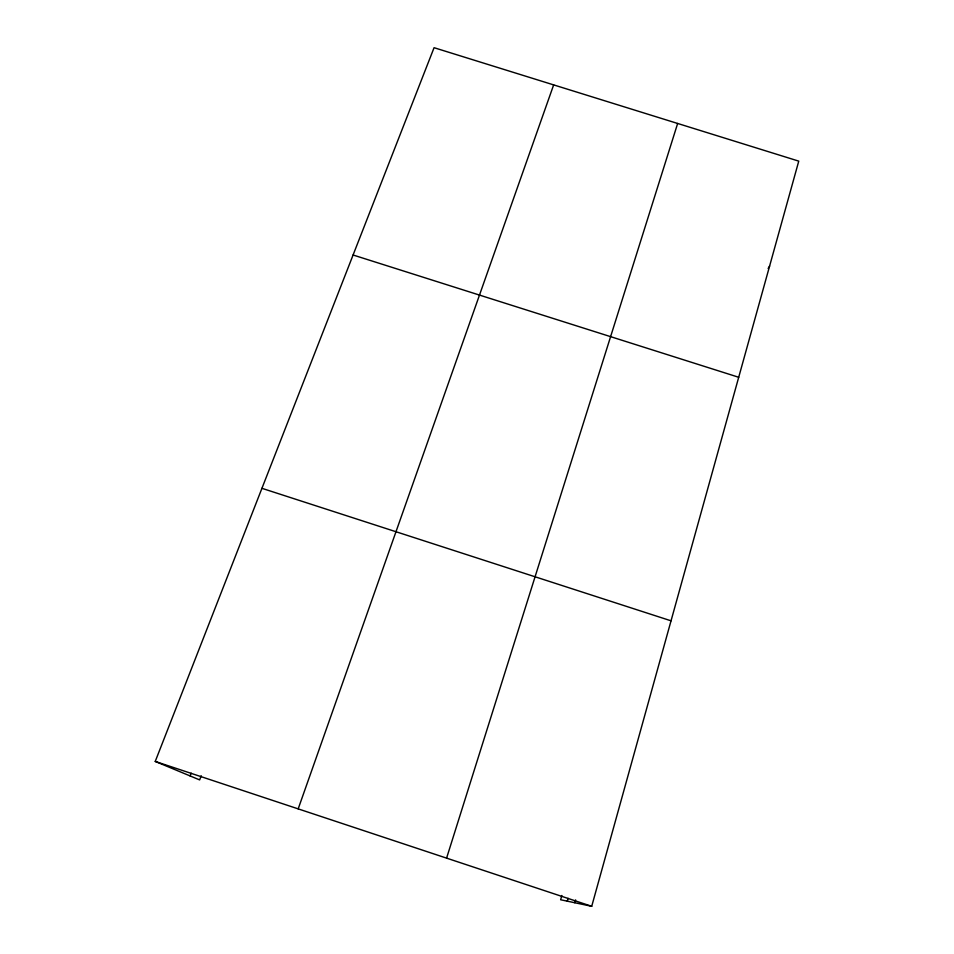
<?xml version="1.0" encoding="UTF-8"?>
<svg xmlns="http://www.w3.org/2000/svg" width="954" height="954" viewBox="0 0 954 954"><rect width="100%" height="100%" fill="white"/><g stroke="black" fill="none" stroke-linecap="round" stroke-linejoin="round"><path stroke-width="1.43" d="M561.858 895.484L560.63 899.765L591.718 906.3L798.76 161.131L434.07 47.7L155.24 761.435L199.648 779.907L201.222 775.745M574.821 902.746L575.62 899.896M567.296 901.16L568.107 898.322M446.579 858.135L677.65 123.46M298.185 808.873L553.654 84.894M190.108 775.948L191.17 773.181M768.149 268.515L769.604 266.071M353.087 255.004L738.706 377.271M261.933 488.317L671.032 620.815M155.24 761.435L591.718 906.3"/></g></svg>
